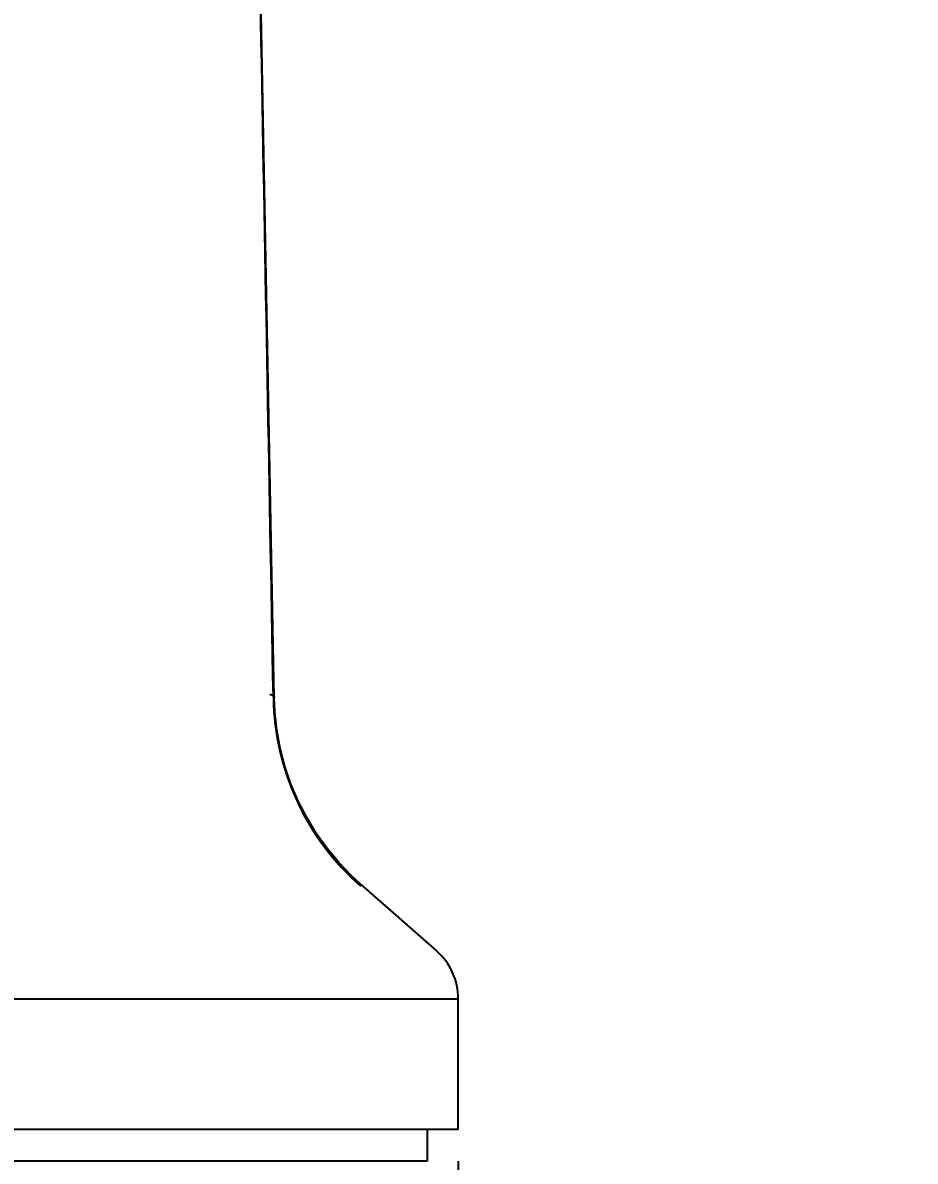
# Model space of a CAD drawing. Extents: x -13865 to -13271, y -11108 to -10688.
# Drawn here: x -13670.83 to -13642.83, y -10930.77 to -10895.07 of the extents above; entities that cross this region are included whole.
import ezdxf

# ---------------------------------------------------------------- set-up
doc = ezdxf.new("R2010")
doc.units = 0
doc.header["$LTSCALE"] = 7
doc.layers.get('0').update_dxf_attribs({"color": 2, "linetype": 'CONTINUOUS'})
doc.layers.get('Defpoints').update_dxf_attribs({"linetype": 'CONTINUOUS'})
doc.layers.add('D', color=2, linetype='CONTINUOUS')
doc.layers.add('FL0712_BODY_R2SHAPE', color=7, linetype='CONTINUOUS')
doc.styles.add('DD', font='romans', dxfattribs={"bigfont": 'GHS.shx'})
doc.dimstyles.new('HONG', dxfattribs={"dimscale": 0, "dimtxt": 3.5, "dimasz": 3.5, "dimexe": 2, "dimexo": 1, "dimgap": 1, "dimtad": 1, "dimdec": 4, "dimdsep": 46, "dimtxsty": 'DD', "dimcen": 3, "dimclrd": 2, "dimclre": 2, "dimclrt": 2, "dimadec": 3, "dimazin": 2, "dimtfac": 1, "dimtdec": 4, "dimtmove": 0, "dimatfit": 3, "dimfxl": 1, "dimtvp": 1, "dimtolj": 1, "dimtzin": 0, "dimlwd": -1, "dimlwe": -1, "dimarcsym": 0})

# ---------------------------------------------------------------- blocks, each defined once
blk = doc.blocks.new('*D6')
at = {"layer": 'D', "color": 2, "transparency": 16777216}
for p, q in [((-14346.031, -12039.584), (-14346.031, -12050.45)), ((-14296.031, -12039.584), (-14296.031, -12050.45)), ((-14342.531, -12048.45), (-14299.531, -12048.45)), ((-14296.031, -12048.45), (-14281.697, -12048.45))]:
    blk.add_line(p, q, dxfattribs=at)
for points in [[(-14342.531, -12047.867), (-14342.531, -12049.034), (-14346.031, -12048.45)], [(-14299.531, -12047.867), (-14299.531, -12049.034), (-14296.031, -12048.45)]]:
    blk.add_solid(points, dxfattribs=at)
at = {"layer": 'Defpoints', "color": 0, "transparency": 16777216}
for p in [(-14346.031, -12038.584), (-14296.031, -12038.584), (-14296.031, -12048.45)]:
    blk.add_point(p, dxfattribs=at)
at = {"layer": 'D', "color": 2, "transparency": 16777216, "insert": (-14287.114, -12045.7), "char_height": 3.5, "attachment_point": 5, "style": 'DD'}
blk.add_mtext('\\A1;%%C50', dxfattribs=at)

msp = doc.modelspace()

# ---------------------------------------------------------------- linework, layer by layer
at = {"color": 7, "linetype": 'Continuous'}
for p, q in [((-13658.1404, -10929.76522), (-13658.1404, -10930.76522)), ((-13658.1404, -10930.76522), (-13706.1404, -10930.76522))]:
    msp.add_line(p, q, dxfattribs=at)
at = {"layer": 'FL0712_BODY_R2SHAPE', "color": 7, "linetype": 'Continuous'}
for p, q in [((-13662.94229, -10916.23673), (-13663.62581, -10880.19305)), ((-13660.2226, -10922.08892), (-13660.22165, -10922.08972)), ((-13660.22165, -10922.08972), (-13657.84988, -10924.16772)), ((-13707.1678, -10925.67202), (-13657.16885, -10925.67199)), ((-13657.16885, -10925.67199), (-13657.1678, -10925.67198)), ((-13657.1678, -10929.76522), (-13657.1678, -10925.67198)), ((-13657.1678, -10929.76522), (-13707.1678, -10929.76522))]:
    msp.add_line(p, q, dxfattribs=at)
msp.add_lwpolyline([(-13660.22256, -10922.08885), (-13660.5254, -10921.80936), (-13660.91986, -10921.3975), (-13661.28617, -10920.95552), (-13661.62156, -10920.48563), (-13661.92327, -10919.99063), (-13662.18901, -10919.47346), (-13662.41677, -10918.93741), (-13662.60497, -10918.38578), (-13662.7524, -10917.8221), (-13662.85823, -10917.24998), (-13662.92206, -10916.67262), (-13662.94231, -10916.23674)], dxfattribs=at)
for centre, radius, start, end in [((-13655.03603, -10916.10618), 7.93278, 180.622422, 180.952253), ((-13654.95798, -10916.10497), 8.01084, 180.951584, 228.790613), ((-13659.16805, -10925.67716), 1.99946, 0.000001, 48.868196)]:
    msp.add_arc(centre, radius, start, end, dxfattribs=at)
for points, knots in [([(-13662.96835, -10916.19235), (-13663.23171, -10902.06702), (-13663.57331, -10883.23297), (-13663.92919, -10864.39917), (-13664.01902, -10859.69065)], [0, 0, 0, 0, 0.74999534, 1, 1, 1, 1]), ([(-13662.96836, -10916.19235), (-13662.97423, -10916.18657), (-13663.00657, -10916.16002), (-13663.04492, -10916.14209), (-13663.07581, -10916.12928)], [0, 0, 0, 0, 0.19763139, 1, 1, 1, 1]), ([(-13662.96834, -10916.19249), (-13662.96439, -10916.19617), (-13662.95237, -10916.20833), (-13662.94254, -10916.22482), (-13662.94231, -10916.23674)], [0, 0, 0, 0, 0.31186576, 1, 1, 1, 1]), ([(-13660.22169, -10922.08964), (-13660.21871, -10922.09241), (-13660.21355, -10922.09852), (-13660.21364, -10922.11121), (-13660.22239, -10922.12241), (-13660.23063, -10922.12838), (-13660.23566, -10922.13155)], [0, 0, 0, 0, 0.22989673, 0.42447267, 0.66446994, 1, 1, 1, 1])]:
    msp.add_open_spline(points, degree=3, knots=knots, dxfattribs=at)

# ---------------------------------------------------------------- dimensions: what is measured, and where the dimension line sits
at = {"layer": 'D'}
dim = msp.add_linear_dim(base=(-13657.1678, -10939.63131), p1=(-13707.1678, -10929.76522), p2=(-13657.1678, -10929.76522), text='%%C<>', dimstyle='HONG', override={"dimscale": 1}, dxfattribs=at)
dim.commit()
dim.dimension.update_dxf_attribs({"geometry": '*D6', "text_midpoint": (-13648.25113, -10939.63131), "dimtype": 128, "insert": (638.86273, 1108.81904)})

doc.saveas('drawing.dxf')
